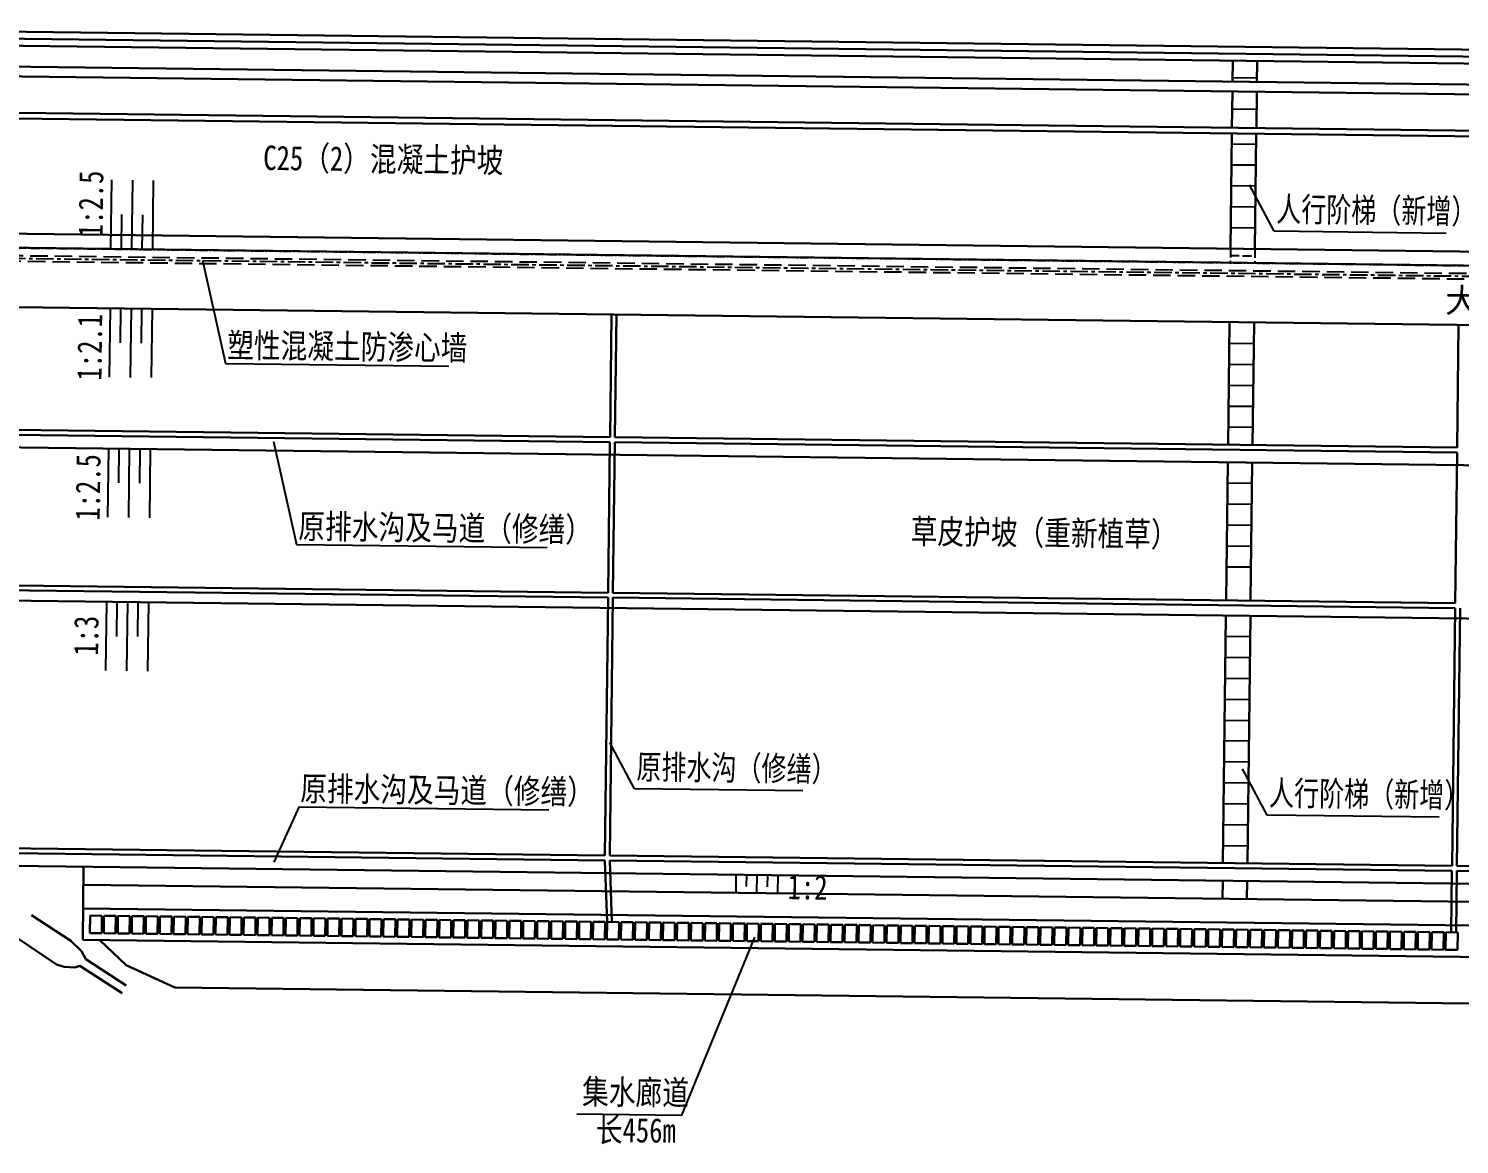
# Model space of a CAD drawing. Header units: millimetres. Extents: x 2456 to 5353, y 685 to 1986.
# Drawn here: x 4645.5 to 4850.2, y 906.5 to 1066.1 of the extents above; entities that cross this region are included whole.
import ezdxf

# ---------------------------------------------------------------- set-up
doc = ezdxf.new("R2010")
doc.units = ezdxf.units.MM
doc.linetypes.add('CENTER', pattern=[2, 1.25, -0.25, 0.25, -0.25])
doc.linetypes.add('DASH', pattern=[0.35, 0.25, -0.1])
doc.layers.add('0-剖面粗线TS', color=7, linetype='Continuous', lineweight=30)
doc.layers.add('0-平面结构线-TS', color=6, linetype='Continuous', lineweight=30)
doc.layers.add('5C 大坝标注', color=7, linetype='Continuous')
doc.styles.add('HT', font='', dxfattribs={"width": 0.8})
doc.styles.get('HT').set_extended_font_data('SimHei')

msp = doc.modelspace()

# ---------------------------------------------------------------- linework, layer by layer
at = {"layer": '0-剖面粗线TS', "color": 0, "linetype": 'DASH', "lineweight": -3, "ltscale": 10, "flags": 128}
for points in [[(4554.4381, 1033.919), (5220.5457, 1025.7349)], [(4554.7636, 1034.7151), (5220.5555, 1026.5349)]]:
    msp.add_lwpolyline(points, dxfattribs=at)
at = {"layer": '0-剖面粗线TS', "color": 0, "linetype": 'CENTER', "lineweight": -3, "ltscale": 2, "flags": 128}
msp.add_lwpolyline([(4554.6008, 1034.317), (5220.5506, 1026.1349)], dxfattribs=at)
at = {"layer": '0-剖面粗线TS', "color": 0, "linetype": 'CENTER', "lineweight": -3, "flags": 128}
msp.add_lwpolyline([(4563.9185, 1035.7027), (5218.8691, 1027.6557)], dxfattribs=at)
at = {"layer": '0-剖面粗线TS', "color": 0, "linetype": 'Continuous', "flags": 128}
for points in [[(4728.9239, 1025.1747), (4728.7083, 1007.628)], [(4729.6238, 1025.1661), (4729.4082, 1007.6194)], [(4850.1255, 1023.6856), (4849.91, 1006.1389)], [(4728.6997, 1006.9281), (4728.4349, 985.3797)], [(4729.3996, 1006.9195), (4729.1349, 985.3711)], [(4849.9014, 1005.439), (4849.6366, 983.8906)], [(4728.4263, 984.6798), (4727.973, 947.7826)], [(4729.1263, 984.6712), (4728.6729, 947.774)], [(4849.628, 983.1906), (4849.1747, 946.2934)], [(4850.3279, 983.182), (4849.8746, 946.2848)], [(4727.9644, 947.0826), (4728.3048, 938.2778)], [(4728.6643, 947.074), (4728.9663, 938.2696)], [(4849.1661, 945.5935), (4849.058, 936.7941)], [(4849.866, 945.5849), (4849.7579, 936.7855)], [(4645.957, 939.2581), (4651.5555, 935.5797), (4653.102, 934.1002), (4653.7225, 932.9674), (4659.4931, 929.1838)], [(4643.8139, 936.0274), (4649.5168, 932.1858), (4650.6123, 931.8577), (4652.1398, 931.7387), (4652.867, 931.9789), (4658.8929, 928.0682)]]:
    msp.add_lwpolyline(points, dxfattribs=at)
at = {"layer": '0-平面结构线-TS', "color": 0, "flags": 128}
for points in [[(4606.0814, 1065.0869), (5192.3687, 1057.8835)], [(4606.4354, 1066.0826), (5191.4241, 1058.8952)], [(4605.7274, 1064.0912), (5193.3132, 1056.8719)], [(4603.1851, 1061.1222), (5196.1468, 1053.8368)], [(4817.7709, 1058.4857), (4817.8077, 1061.4855)], [(4821.2706, 1058.4427), (4821.3075, 1061.4425)], [(4601.9987, 1059.7367), (5197.4691, 1052.4205)], [(4817.6898, 1051.8862), (4817.7537, 1057.0858)], [(4821.1895, 1051.8432), (4821.2534, 1057.0428)], [(4597.592, 1054.5904), (5202.3807, 1047.1597)], [(4596.9141, 1053.7987), (5203.1364, 1046.3504)], [(4817.4773, 1034.5875), (4817.68, 1051.0863)], [(4820.977, 1034.5445), (4821.1797, 1051.0433)], [(4556.2892, 1037.7966), (5221.6397, 1029.6218)], [(4564.2139, 1035.699), (5218.8691, 1027.6557)], [(4558.0564, 1027.2741), (5223.1986, 1019.1019)], [(4817.3483, 1024.0883), (4817.1327, 1006.5416)], [(4820.848, 1024.0453), (4820.6324, 1006.4986)], [(4581.3269, 1009.4388), (4728.7083, 1007.628)], [(4581.2774, 1008.7394), (4728.6997, 1006.9281)], [(4729.4082, 1007.6194), (4849.91, 1006.1389)], [(4582.1498, 1006.9285), (5193.3869, 999.4186)], [(4729.3996, 1006.9195), (4849.9014, 1005.439)], [(4817.102, 1004.0418), (4816.8593, 984.2933)], [(4820.6017, 1003.9988), (4820.3591, 984.2503)], [(4597.6256, 986.9869), (4728.4349, 985.3797)], [(4598.2008, 986.2798), (4728.4263, 984.6798)], [(4599.3605, 984.7654), (5165.0748, 977.8148)], [(4729.1263, 984.6712), (4849.628, 983.1906)], [(4729.1349, 985.3711), (4849.6366, 983.8906)], [(4816.8323, 982.0935), (4816.3974, 946.6961)], [(4820.332, 982.0505), (4819.8971, 946.6531)], [(4641.8985, 948.8401), (4727.973, 947.7826)], [(4643.0392, 948.126), (4727.9644, 947.0826)], [(4643.0888, 946.3253), (5120.7787, 940.4562)], [(4653.2675, 935.6994), (4653.3965, 946.1986)], [(4728.6643, 947.074), (4849.1661, 945.5935)], [(4728.6729, 947.774), (4849.1747, 946.2934)], [(4849.8746, 946.2848), (4969.6696, 944.813)], [(4816.3667, 944.1963), (4816.3347, 941.5965)], [(4819.8664, 944.1533), (4819.8345, 941.5535)], [(4849.866, 945.5849), (4969.661, 944.113)], [(4653.3645, 943.5988), (5121.9258, 937.8419)], [(4653.3227, 940.1991), (5109.2883, 934.5969)], [(4654.2797, 936.6871), (4654.3104, 939.1869)], [(4654.3104, 939.1869), (4656.0102, 939.166)], [(4655.9795, 936.6662), (4656.0102, 939.166)], [(4656.2795, 936.6625), (4656.3102, 939.1623)], [(4656.3102, 939.1623), (4658.0101, 939.1414)], [(4657.9794, 936.6416), (4658.0101, 939.1414)], [(4658.2794, 936.6379), (4658.3101, 939.1377)], [(4658.3101, 939.1377), (4660.0099, 939.1169)], [(4659.9792, 936.617), (4660.0099, 939.1169)], [(4660.2792, 936.6134), (4660.3099, 939.1132)], [(4660.3099, 939.1132), (4662.0098, 939.0923)], [(4661.9791, 936.5925), (4662.0098, 939.0923)], [(4662.2791, 936.5888), (4662.3098, 939.0886)], [(4662.3098, 939.0886), (4664.0096, 939.0677)], [(4663.9789, 936.5679), (4664.0096, 939.0677)], [(4664.2789, 936.5642), (4664.3096, 939.064)], [(4664.3096, 939.064), (4666.0095, 939.0431)], [(4665.9788, 936.5433), (4666.0095, 939.0431)], [(4666.2788, 936.5396), (4666.3095, 939.0395)], [(4666.3095, 939.0395), (4668.0093, 939.0186)], [(4667.9786, 936.5188), (4668.0093, 939.0186)], [(4668.2786, 936.5151), (4668.3093, 939.0149)], [(4668.3093, 939.0149), (4670.0092, 938.994)], [(4669.9785, 936.4942), (4670.0092, 938.994)], [(4670.2785, 936.4905), (4670.3092, 938.9903)], [(4670.3092, 938.9903), (4672.009, 938.9694)], [(4671.9783, 936.4696), (4672.009, 938.9694)], [(4672.2783, 936.4659), (4672.309, 938.9657)], [(4672.309, 938.9657), (4674.0089, 938.9449)], [(4673.9782, 936.4451), (4674.0089, 938.9449)], [(4674.2782, 936.4414), (4674.3089, 938.9412)], [(4674.3089, 938.9412), (4676.0087, 938.9203)], [(4675.978, 936.4205), (4676.0087, 938.9203)], [(4676.278, 936.4168), (4676.3087, 938.9166)], [(4676.3087, 938.9166), (4678.0086, 938.8957)], [(4677.9779, 936.3959), (4678.0086, 938.8957)], [(4678.2779, 936.3922), (4678.3086, 938.892)], [(4678.3086, 938.892), (4680.0084, 938.8711)], [(4679.9777, 936.3713), (4680.0084, 938.8711)], [(4680.2777, 936.3677), (4680.3084, 938.8675)], [(4680.3084, 938.8675), (4682.0083, 938.8466)], [(4681.9776, 936.3468), (4682.0083, 938.8466)], [(4682.2775, 936.3431), (4682.3083, 938.8429)], [(4682.3083, 938.8429), (4684.0081, 938.822)], [(4683.9774, 936.3222), (4684.0081, 938.822)], [(4684.2774, 936.3185), (4684.3081, 938.8183)], [(4684.3081, 938.8183), (4686.008, 938.7974)], [(4685.9773, 936.2976), (4686.008, 938.7974)], [(4686.2772, 936.2939), (4686.308, 938.7938)], [(4686.308, 938.7938), (4688.0078, 938.7729)], [(4687.9771, 936.2731), (4688.0078, 938.7729)], [(4688.2771, 936.2694), (4688.3078, 938.7692)], [(4688.3078, 938.7692), (4690.0077, 938.7483)], [(4689.977, 936.2485), (4690.0077, 938.7483)], [(4690.2769, 936.2448), (4690.3077, 938.7446)], [(4690.3077, 938.7446), (4692.0075, 938.7237)], [(4691.9768, 936.2239), (4692.0075, 938.7237)], [(4692.2768, 936.2202), (4692.3075, 938.72)], [(4692.3075, 938.72), (4694.0074, 938.6992)], [(4693.9767, 936.1993), (4694.0074, 938.6992)], [(4694.2766, 936.1957), (4694.3074, 938.6955)], [(4694.3074, 938.6955), (4696.0072, 938.6746)], [(4695.9765, 936.1748), (4696.0072, 938.6746)], [(4696.2765, 936.1711), (4696.3072, 938.6709)], [(4696.3072, 938.6709), (4698.0071, 938.65)], [(4697.9764, 936.1502), (4698.0071, 938.65)], [(4698.2763, 936.1465), (4698.3071, 938.6463)], [(4698.3071, 938.6463), (4700.0069, 938.6254)], [(4699.9762, 936.1256), (4700.0069, 938.6254)], [(4700.2762, 936.1219), (4700.3069, 938.6218)], [(4700.3069, 938.6218), (4702.0068, 938.6009)], [(4701.9761, 936.1011), (4702.0068, 938.6009)], [(4702.276, 936.0974), (4702.3068, 938.5972)], [(4702.3068, 938.5972), (4704.0066, 938.5763)], [(4703.9759, 936.0765), (4704.0066, 938.5763)], [(4704.2759, 936.0728), (4704.3066, 938.5726)], [(4704.3066, 938.5726), (4706.0065, 938.5517)], [(4705.9758, 936.0519), (4706.0065, 938.5517)], [(4706.2757, 936.0482), (4706.3065, 938.548)], [(4706.3065, 938.548), (4708.0063, 938.5272)], [(4707.9756, 936.0273), (4708.0063, 938.5272)], [(4708.2756, 936.0237), (4708.3063, 938.5235)], [(4708.3063, 938.5235), (4710.0062, 938.5026)], [(4709.9755, 936.0028), (4710.0062, 938.5026)], [(4710.2754, 935.9991), (4710.3061, 938.4989)], [(4710.3061, 938.4989), (4712.006, 938.478)], [(4711.9753, 935.9782), (4712.006, 938.478)], [(4712.2753, 935.9745), (4712.306, 938.4743)], [(4712.306, 938.4743), (4714.0059, 938.4534)], [(4713.9752, 935.9536), (4714.0059, 938.4534)], [(4714.2751, 935.9499), (4714.3058, 938.4498)], [(4714.3058, 938.4498), (4716.0057, 938.4289)], [(4715.975, 935.9291), (4716.0057, 938.4289)], [(4716.275, 935.9254), (4716.3057, 938.4252)], [(4716.3057, 938.4252), (4718.0056, 938.4043)], [(4717.9749, 935.9045), (4718.0056, 938.4043)], [(4718.2748, 935.9008), (4718.3055, 938.4006)], [(4718.3055, 938.4006), (4720.0054, 938.3797)], [(4719.9747, 935.8799), (4720.0054, 938.3797)], [(4720.2747, 935.8762), (4720.3054, 938.376)], [(4720.3054, 938.376), (4722.0053, 938.3552)], [(4721.9746, 935.8553), (4722.0053, 938.3552)], [(4722.2745, 935.8517), (4722.3052, 938.3515)], [(4722.3052, 938.3515), (4724.0051, 938.3306)], [(4723.9744, 935.8308), (4724.0051, 938.3306)], [(4724.2744, 935.8271), (4724.3051, 938.3269)], [(4724.3051, 938.3269), (4726.005, 938.306)], [(4725.9743, 935.8062), (4726.005, 938.306)], [(4726.2742, 935.8025), (4726.3049, 938.3023)], [(4726.3049, 938.3023), (4728.0048, 938.2814)], [(4727.9741, 935.7816), (4728.0048, 938.2814)], [(4728.2741, 935.7779), (4728.3048, 938.2778)], [(4728.3048, 938.2778), (4730.0047, 938.2569)], [(4729.9739, 935.7571), (4730.0047, 938.2569)], [(4730.2739, 935.7534), (4730.3046, 938.2532)], [(4730.3046, 938.2532), (4732.0045, 938.2323)], [(4731.9738, 935.7325), (4732.0045, 938.2323)], [(4732.2738, 935.7288), (4732.3045, 938.2286)], [(4732.3045, 938.2286), (4734.0044, 938.2077)], [(4733.9736, 935.7079), (4734.0044, 938.2077)], [(4734.2736, 935.7042), (4734.3043, 938.204)], [(4734.3043, 938.204), (4736.0042, 938.1832)], [(4735.9735, 935.6834), (4736.0042, 938.1832)], [(4736.2735, 935.6797), (4736.3042, 938.1795)], [(4736.3042, 938.1795), (4738.0041, 938.1586)], [(4737.9733, 935.6588), (4738.0041, 938.1586)], [(4738.2733, 935.6551), (4738.304, 938.1549)], [(4738.304, 938.1549), (4740.0039, 938.134)], [(4739.9732, 935.6342), (4740.0039, 938.134)], [(4740.2732, 935.6305), (4740.3039, 938.1303)], [(4740.3039, 938.1303), (4742.0038, 938.1094)], [(4741.973, 935.6096), (4742.0038, 938.1094)], [(4742.273, 935.606), (4742.3037, 938.1058)], [(4742.3037, 938.1058), (4744.0036, 938.0849)], [(4743.9729, 935.5851), (4744.0036, 938.0849)], [(4744.2729, 935.5814), (4744.3036, 938.0812)], [(4744.3036, 938.0812), (4746.0035, 938.0603)], [(4745.9727, 935.5605), (4746.0035, 938.0603)], [(4746.2727, 935.5568), (4746.3034, 938.0566)], [(4746.3034, 938.0566), (4748.0033, 938.0357)], [(4747.9726, 935.5359), (4748.0033, 938.0357)], [(4748.2726, 935.5322), (4748.3033, 938.0321)], [(4748.3033, 938.0321), (4750.0032, 938.0112)], [(4749.9724, 935.5114), (4750.0032, 938.0112)], [(4750.2724, 935.5077), (4750.3031, 938.0075)], [(4750.3031, 938.0075), (4752.003, 937.9866)], [(4751.9723, 935.4868), (4752.003, 937.9866)], [(4752.2723, 935.4831), (4752.303, 937.9829)], [(4752.303, 937.9829), (4754.0029, 937.962)], [(4753.9721, 935.4622), (4754.0029, 937.962)], [(4754.2721, 935.4585), (4754.3028, 937.9583)], [(4754.3028, 937.9583), (4756.0027, 937.9375)], [(4755.972, 935.4376), (4756.0027, 937.9375)], [(4756.272, 935.434), (4756.3027, 937.9338)], [(4756.3027, 937.9338), (4758.0026, 937.9129)], [(4757.9718, 935.4131), (4758.0026, 937.9129)], [(4758.2718, 935.4094), (4758.3025, 937.9092)], [(4758.3025, 937.9092), (4760.0024, 937.8883)], [(4759.9717, 935.3885), (4760.0024, 937.8883)], [(4760.2717, 935.3848), (4760.3024, 937.8846)], [(4760.3024, 937.8846), (4762.0022, 937.8637)], [(4761.9715, 935.3639), (4762.0022, 937.8637)], [(4762.2715, 935.3602), (4762.3022, 937.8601)], [(4762.3022, 937.8601), (4764.0021, 937.8392)], [(4763.9714, 935.3394), (4764.0021, 937.8392)], [(4764.2714, 935.3357), (4764.3021, 937.8355)], [(4764.3021, 937.8355), (4766.0019, 937.8146)], [(4765.9712, 935.3148), (4766.0019, 937.8146)], [(4766.2712, 935.3111), (4766.3019, 937.8109)], [(4766.3019, 937.8109), (4768.0018, 937.79)], [(4767.9711, 935.2902), (4768.0018, 937.79)], [(4768.2711, 935.2865), (4768.3018, 937.7863)], [(4768.3018, 937.7863), (4770.0016, 937.7655)], [(4769.9709, 935.2656), (4770.0016, 937.7655)], [(4770.2709, 935.262), (4770.3016, 937.7618)], [(4770.3016, 937.7618), (4772.0015, 937.7409)], [(4771.9708, 935.2411), (4772.0015, 937.7409)], [(4772.2708, 935.2374), (4772.3015, 937.7372)], [(4772.3015, 937.7372), (4774.0013, 937.7163)], [(4773.9706, 935.2165), (4774.0013, 937.7163)], [(4774.2706, 935.2128), (4774.3013, 937.7126)], [(4774.3013, 937.7126), (4776.0012, 937.6917)], [(4775.9705, 935.1919), (4776.0012, 937.6917)], [(4776.2705, 935.1882), (4776.3012, 937.6881)], [(4776.3012, 937.6881), (4778.001, 937.6672)], [(4777.9703, 935.1674), (4778.001, 937.6672)], [(4778.2703, 935.1637), (4778.301, 937.6635)], [(4778.301, 937.6635), (4780.0009, 937.6426)], [(4779.9702, 935.1428), (4780.0009, 937.6426)], [(4780.2702, 935.1391), (4780.3009, 937.6389)], [(4780.3009, 937.6389), (4782.0007, 937.618)], [(4781.97, 935.1182), (4782.0007, 937.618)], [(4782.27, 935.1145), (4782.3007, 937.6143)], [(4782.3007, 937.6143), (4784.0006, 937.5935)], [(4783.9699, 935.0936), (4784.0006, 937.5935)], [(4784.2699, 935.09), (4784.3006, 937.5898)], [(4784.3006, 937.5898), (4786.0004, 937.5689)], [(4785.9697, 935.0691), (4786.0004, 937.5689)], [(4786.2697, 935.0654), (4786.3004, 937.5652)], [(4786.3004, 937.5652), (4788.0003, 937.5443)], [(4787.9696, 935.0445), (4788.0003, 937.5443)], [(4653.2675, 935.6994), (5109.233, 930.0973)], [(4654.2797, 936.6871), (4655.9795, 936.6662)], [(4655.7293, 935.6692), (4659.4984, 932.1127), (4666.4331, 928.8872)], [(4656.2795, 936.6625), (4657.9794, 936.6416)], [(4658.2794, 936.6379), (4659.9792, 936.617)], [(4660.2792, 936.6134), (4661.9791, 936.5925)], [(4662.2791, 936.5888), (4663.9789, 936.5679)], [(4664.2789, 936.5642), (4665.9788, 936.5433)], [(4666.2788, 936.5396), (4667.9786, 936.5188)], [(4668.2786, 936.5151), (4669.9785, 936.4942)], [(4670.2785, 936.4905), (4671.9783, 936.4696)], [(4672.2783, 936.4659), (4673.9782, 936.4451)], [(4674.2782, 936.4414), (4675.978, 936.4205)], [(4676.278, 936.4168), (4677.9779, 936.3959)], [(4678.2779, 936.3922), (4679.9777, 936.3713)], [(4680.2777, 936.3677), (4681.9776, 936.3468)], [(4682.2775, 936.3431), (4683.9774, 936.3222)], [(4684.2774, 936.3185), (4685.9773, 936.2976)], [(4686.2772, 936.2939), (4687.9771, 936.2731)], [(4688.2771, 936.2694), (4689.977, 936.2485)], [(4690.2769, 936.2448), (4691.9768, 936.2239)], [(4692.2768, 936.2202), (4693.9767, 936.1993)], [(4694.2766, 936.1957), (4695.9765, 936.1748)], [(4696.2765, 936.1711), (4697.9764, 936.1502)], [(4698.2763, 936.1465), (4699.9762, 936.1256)], [(4700.2762, 936.1219), (4701.9761, 936.1011)], [(4702.276, 936.0974), (4703.9759, 936.0765)], [(4704.2759, 936.0728), (4705.9758, 936.0519)], [(4706.2757, 936.0482), (4707.9756, 936.0273)], [(4708.2756, 936.0237), (4709.9755, 936.0028)], [(4710.2754, 935.9991), (4711.9753, 935.9782)], [(4712.2753, 935.9745), (4713.9752, 935.9536)], [(4714.2751, 935.9499), (4715.975, 935.9291)], [(4716.275, 935.9254), (4717.9749, 935.9045)], [(4718.2748, 935.9008), (4719.9747, 935.8799)], [(4720.2747, 935.8762), (4721.9746, 935.8553)], [(4722.2745, 935.8517), (4723.9744, 935.8308)], [(4724.2744, 935.8271), (4725.9743, 935.8062)], [(4726.2742, 935.8025), (4727.9741, 935.7816)], [(4728.2741, 935.7779), (4729.9739, 935.7571)], [(4730.2739, 935.7534), (4731.9738, 935.7325)], [(4732.2738, 935.7288), (4733.9736, 935.7079)], [(4734.2736, 935.7042), (4735.9735, 935.6834)], [(4736.2735, 935.6797), (4737.9733, 935.6588)], [(4738.2733, 935.6551), (4739.9732, 935.6342)], [(4740.2732, 935.6305), (4741.973, 935.6096)], [(4742.273, 935.606), (4743.9729, 935.5851)], [(4744.2729, 935.5814), (4745.9727, 935.5605)], [(4746.2727, 935.5568), (4747.9726, 935.5359)], [(4748.2726, 935.5322), (4749.9724, 935.5114)], [(4750.2724, 935.5077), (4751.9723, 935.4868)], [(4788.2695, 935.0408), (4788.3003, 937.5406)], [(4788.3003, 937.5406), (4790.0001, 937.5197)], [(4789.9694, 935.0199), (4790.0001, 937.5197)], [(4790.2694, 935.0162), (4790.3001, 937.5161)], [(4790.3001, 937.5161), (4792, 937.4952)], [(4791.9693, 934.9954), (4792, 937.4952)], [(4792.2692, 934.9917), (4792.3, 937.4915)], [(4792.3, 937.4915), (4793.9998, 937.4706)], [(4793.9691, 934.9708), (4793.9998, 937.4706)], [(4794.2691, 934.9671), (4794.2998, 937.4669)], [(4794.2998, 937.4669), (4795.9997, 937.446)], [(4795.969, 934.9462), (4795.9997, 937.446)], [(4796.2689, 934.9425), (4796.2997, 937.4423)], [(4796.2997, 937.4423), (4797.9995, 937.4215)], [(4797.9688, 934.9217), (4797.9995, 937.4215)], [(4798.2688, 934.918), (4798.2995, 937.4178)], [(4798.2995, 937.4178), (4799.9994, 937.3969)], [(4799.9687, 934.8971), (4799.9994, 937.3969)], [(4800.2686, 934.8934), (4800.2994, 937.3932)], [(4800.2994, 937.3932), (4801.9992, 937.3723)], [(4801.9685, 934.8725), (4801.9992, 937.3723)], [(4802.2685, 934.8688), (4802.2992, 937.3686)], [(4802.2992, 937.3686), (4803.9991, 937.3478)], [(4803.9684, 934.8479), (4803.9991, 937.3478)], [(4804.2683, 934.8443), (4804.2991, 937.3441)], [(4804.2991, 937.3441), (4805.9989, 937.3232)], [(4805.9682, 934.8234), (4805.9989, 937.3232)], [(4806.2682, 934.8197), (4806.2989, 937.3195)], [(4806.2989, 937.3195), (4807.9988, 937.2986)], [(4807.9681, 934.7988), (4807.9988, 937.2986)], [(4808.268, 934.7951), (4808.2988, 937.2949)], [(4808.2988, 937.2949), (4809.9986, 937.274)], [(4809.9679, 934.7742), (4809.9986, 937.274)], [(4810.2679, 934.7705), (4810.2986, 937.2704)], [(4810.2986, 937.2704), (4811.9985, 937.2495)], [(4811.9678, 934.7497), (4811.9985, 937.2495)], [(4812.2677, 934.746), (4812.2985, 937.2458)], [(4812.2985, 937.2458), (4813.9983, 937.2249)], [(4813.9676, 934.7251), (4813.9983, 937.2249)], [(4814.2676, 934.7214), (4814.2983, 937.2212)], [(4814.2983, 937.2212), (4815.9982, 937.2003)], [(4815.9675, 934.7005), (4815.9982, 937.2003)], [(4816.2674, 934.6968), (4816.2982, 937.1966)], [(4816.2982, 937.1966), (4817.998, 937.1758)], [(4817.9673, 934.6759), (4817.998, 937.1758)], [(4818.2673, 934.6723), (4818.298, 937.1721)], [(4818.298, 937.1721), (4819.9979, 937.1512)], [(4819.9672, 934.6514), (4819.9979, 937.1512)], [(4820.2671, 934.6477), (4820.2978, 937.1475)], [(4820.2978, 937.1475), (4821.9977, 937.1266)], [(4821.967, 934.6268), (4821.9977, 937.1266)], [(4822.267, 934.6231), (4822.2977, 937.1229)], [(4822.2977, 937.1229), (4823.9976, 937.102)], [(4823.9669, 934.6022), (4823.9976, 937.102)], [(4824.2668, 934.5985), (4824.2975, 937.0984)], [(4824.2975, 937.0984), (4825.9974, 937.0775)], [(4825.9667, 934.5777), (4825.9974, 937.0775)], [(4826.2667, 934.574), (4826.2974, 937.0738)], [(4826.2974, 937.0738), (4827.9973, 937.0529)], [(4827.9666, 934.5531), (4827.9973, 937.0529)], [(4828.2665, 934.5494), (4828.2972, 937.0492)], [(4828.2972, 937.0492), (4829.9971, 937.0283)], [(4829.9664, 934.5285), (4829.9971, 937.0283)], [(4830.2664, 934.5248), (4830.2971, 937.0246)], [(4830.2971, 937.0246), (4831.997, 937.0038)], [(4831.9663, 934.5039), (4831.997, 937.0038)], [(4832.2662, 934.5003), (4832.2969, 937.0001)], [(4832.2969, 937.0001), (4833.9968, 936.9792)], [(4833.9661, 934.4794), (4833.9968, 936.9792)], [(4834.2661, 934.4757), (4834.2968, 936.9755)], [(4834.2968, 936.9755), (4835.9967, 936.9546)], [(4835.9659, 934.4548), (4835.9967, 936.9546)], [(4836.2659, 934.4511), (4836.2966, 936.9509)], [(4836.2966, 936.9509), (4837.9965, 936.93)], [(4837.9658, 934.4302), (4837.9965, 936.93)], [(4838.2658, 934.4265), (4838.2965, 936.9264)], [(4838.2965, 936.9264), (4839.9964, 936.9055)], [(4839.9656, 934.4057), (4839.9964, 936.9055)], [(4840.2656, 934.402), (4840.2963, 936.9018)], [(4840.2963, 936.9018), (4841.9962, 936.8809)], [(4841.9655, 934.3811), (4841.9962, 936.8809)], [(4842.2655, 934.3774), (4842.2962, 936.8772)], [(4842.2962, 936.8772), (4843.9961, 936.8563)], [(4843.9653, 934.3565), (4843.9961, 936.8563)], [(4844.2653, 934.3528), (4844.296, 936.8526)], [(4844.296, 936.8526), (4845.9959, 936.8318)], [(4845.9652, 934.3319), (4845.9959, 936.8318)], [(4846.2652, 934.3283), (4846.2959, 936.8281)], [(4846.2959, 936.8281), (4847.9958, 936.8072)], [(4847.965, 934.3074), (4847.9958, 936.8072)], [(4848.265, 934.3037), (4848.2957, 936.8035)], [(4848.2957, 936.8035), (4849.9956, 936.7826)], [(4849.9649, 934.2828), (4849.9956, 936.7826)], [(4752.2723, 935.4831), (4753.9721, 935.4622)], [(4754.2721, 935.4585), (4755.972, 935.4376)], [(4756.272, 935.434), (4757.9718, 935.4131)], [(4758.2718, 935.4094), (4759.9717, 935.3885)], [(4760.2717, 935.3848), (4761.9715, 935.3639)], [(4762.2715, 935.3602), (4763.9714, 935.3394)], [(4764.2714, 935.3357), (4765.9712, 935.3148)], [(4766.2712, 935.3111), (4767.9711, 935.2902)], [(4768.2711, 935.2865), (4769.9709, 935.2656)], [(4770.2709, 935.262), (4771.9708, 935.2411)], [(4772.2708, 935.2374), (4773.9706, 935.2165)], [(4774.2706, 935.2128), (4775.9705, 935.1919)], [(4776.2705, 935.1882), (4777.9703, 935.1674)], [(4778.2703, 935.1637), (4779.9702, 935.1428)], [(4780.2702, 935.1391), (4781.97, 935.1182)], [(4782.27, 935.1145), (4783.9699, 935.0936)], [(4784.2699, 935.09), (4785.9697, 935.0691)], [(4786.2697, 935.0654), (4787.9696, 935.0445)], [(4788.2695, 935.0408), (4789.9694, 935.0199)], [(4790.2694, 935.0162), (4791.9693, 934.9954)], [(4792.2692, 934.9917), (4793.9691, 934.9708)], [(4794.2691, 934.9671), (4795.969, 934.9462)], [(4796.2689, 934.9425), (4797.9688, 934.9217)], [(4798.2688, 934.918), (4799.9687, 934.8971)], [(4800.2686, 934.8934), (4801.9685, 934.8725)], [(4802.2685, 934.8688), (4803.9684, 934.8479)], [(4804.2683, 934.8443), (4805.9682, 934.8234)], [(4806.2682, 934.8197), (4807.9681, 934.7988)], [(4808.268, 934.7951), (4809.9679, 934.7742)], [(4810.2679, 934.7705), (4811.9678, 934.7497)], [(4812.2677, 934.746), (4813.9676, 934.7251)], [(4814.2676, 934.7214), (4815.9675, 934.7005)], [(4816.2674, 934.6968), (4817.9673, 934.6759)], [(4818.2673, 934.6723), (4819.9672, 934.6514)], [(4820.2671, 934.6477), (4821.967, 934.6268)], [(4822.267, 934.6231), (4823.9669, 934.6022)], [(4824.2668, 934.5985), (4825.9667, 934.5777)], [(4826.2667, 934.574), (4827.9666, 934.5531)], [(4828.2665, 934.5494), (4829.9664, 934.5285)], [(4830.2664, 934.5248), (4831.9663, 934.5039)], [(4832.2662, 934.5003), (4833.9661, 934.4794)], [(4834.2661, 934.4757), (4835.9659, 934.4548)], [(4836.2659, 934.4511), (4837.9658, 934.4302)], [(4838.2658, 934.4265), (4839.9656, 934.4057)], [(4840.2656, 934.402), (4841.9655, 934.3811)], [(4842.2655, 934.3774), (4843.9653, 934.3565)], [(4844.2653, 934.3528), (4845.9652, 934.3319)], [(4846.2652, 934.3283), (4847.965, 934.3074)], [(4848.265, 934.3037), (4849.9649, 934.2828)], [(4666.4331, 928.8872), (5102.4516, 923.5301)]]:
    msp.add_lwpolyline(points, dxfattribs=at)
at = {"layer": '0-平面结构线-TS', "color": 0, "lineweight": -3, "flags": 128}
for points in [[(4817.776, 1059.0857), (4821.2757, 1059.0427)], [(4817.7215, 1054.616), (4821.2212, 1054.573)], [(4817.6619, 1049.6164), (4821.1616, 1049.5734)], [(4817.6264, 1046.6166), (4821.1262, 1046.5736)], [(4817.5882, 1043.6168), (4821.0879, 1043.5738)], [(4817.5527, 1040.617), (4821.0525, 1040.574)], [(4817.5122, 1037.6173), (4821.0119, 1037.5743)], [(4817.3119, 1021.0885), (4820.8116, 1021.0455)], [(4817.2764, 1018.0887), (4820.7761, 1018.0457)], [(4817.2409, 1015.0889), (4820.7406, 1015.0459)], [(4817.2021, 1012.0892), (4820.7018, 1012.0462)], [(4817.1666, 1009.0894), (4820.6663, 1009.0464)], [(4817.0663, 1001.1017), (4820.566, 1001.0587)], [(4817.0308, 998.1019), (4820.5306, 998.0589)], [(4816.9953, 995.1021), (4820.4951, 995.0591)], [(4816.9565, 992.1024), (4820.4562, 992.0594)], [(4816.921, 989.1026), (4820.4208, 989.0596)], [(4816.7966, 979.1534), (4820.2964, 979.1104)], [(4816.7612, 976.1536), (4820.2609, 976.1106)], [(4816.7257, 973.1538), (4820.2254, 973.1108)], [(4816.6868, 970.154), (4820.1866, 970.111)], [(4816.6514, 967.1542), (4820.1511, 967.1112)], [(4816.6126, 964.2142), (4820.1124, 964.1712)], [(4816.5767, 961.2144), (4820.0764, 961.1714)], [(4816.5412, 958.2146), (4820.0409, 958.1716)], [(4816.5019, 955.2148), (4820.0017, 955.1718)], [(4816.4669, 952.215), (4819.9666, 952.172)], [(4816.4314, 949.2152), (4819.9312, 949.1722)]]:
    msp.add_lwpolyline(points, dxfattribs=at)
at = {"layer": '0-平面结构线-TS', "color": 0, "linetype": 'DASH', "lineweight": -3, "ltscale": 5, "flags": 128}
for points in [[(4817.4773, 1034.5875), (4817.4527, 1032.5877)], [(4820.977, 1034.5445), (4820.9524, 1032.5447)], [(4817.4649, 1033.6176), (4820.9646, 1033.5746)]]:
    msp.add_lwpolyline(points, dxfattribs=at)
at = {"layer": '5C 大坝标注', "color": 0}
for p, q in [((4657.3691, 1044.4329), (4657.2483, 1034.6048)), ((4660.3688, 1044.396), (4660.2481, 1034.5679)), ((4663.3686, 1044.3592), (4663.2479, 1034.5311)), ((4658.8086, 1039.5004), (4658.7482, 1034.5864)), ((4661.8084, 1039.4636), (4661.748, 1034.5495)), ((4657.1089, 1016.2275), (4657.2297, 1026.0556)), ((4658.6692, 1021.1231), (4658.7295, 1026.0371)), ((4660.1087, 1016.1906), (4660.2294, 1026.0187)), ((4661.6689, 1021.0862), (4661.7293, 1026.0003)), ((4663.1085, 1016.1538), (4663.2292, 1025.9819)), ((4656.8626, 996.181), (4656.9834, 1006.0091)), ((4658.4229, 1001.0766), (4658.4832, 1005.9907)), ((4659.8624, 996.1441), (4659.9831, 1005.9722)), ((4661.4226, 1001.0398), (4661.483, 1005.9538)), ((4662.8622, 996.1073), (4662.9829, 1005.9354)), ((4656.5929, 974.2326), (4656.7137, 984.0607)), ((4658.1532, 979.1283), (4658.2136, 984.0423)), ((4659.5927, 974.1958), (4659.7135, 984.0239)), ((4661.153, 979.0914), (4661.2133, 984.0055)), ((4662.5925, 974.1589), (4662.7132, 983.987)), ((4746.7366, 942.4516), (4746.7686, 945.0514)), ((4748.2478, 943.3545), (4748.2684, 945.033)), ((4749.7364, 942.4148), (4749.7683, 945.0146)), ((4751.2476, 943.3176), (4751.2682, 944.9962)), ((4752.7362, 942.3779), (4752.7681, 944.9777))]:
    msp.add_line(p, q, dxfattribs=at)
at = {"layer": '5C 大坝标注', "color": 0, "linetype": 'Continuous', "flags": 128}
for points in [[(4823.7509, 1037.0956), (4820.2152, 1043.7156)], [(4848.3626, 1036.7932), (4823.7509, 1037.0956)], [(4732.2081, 957.3114), (4728.6724, 963.9314)], [(4822.7246, 953.5622), (4819.1889, 960.1822)], [(4756.3005, 957.0154), (4732.2081, 957.3114)], [(4847.3363, 953.2598), (4822.7246, 953.5622)]]:
    msp.add_lwpolyline(points, dxfattribs=at)
at = {"layer": '5C 大坝标注', "color": 0, "flags": 128}
for points, elevation in [([(4705.6616, 1017.7489), (4673.7413, 1018.141), (4670.4416, 1032.8938)], -105.124), ([(4719.6957, 991.7941), (4683.9247, 992.2336), (4680.625, 1006.9864)], 105.124), ([(4719.9646, 954.2698), (4684.1936, 954.7093), (4680.616, 946.8463)], 97.195)]:
    msp.add_lwpolyline(points, dxfattribs=dict(at, elevation=elevation))
msp.add_lwpolyline([(4723.9619, 910.8016), (4738.9779, 910.6171), (4749.4183, 936.1148)], dxfattribs=at)

# ---------------------------------------------------------------- texts
at = {"layer": '5C 大坝标注', "color": 0, "style": 'HT'}
for s, rotation, width, p in [('C25（2）混凝土护坡', 359.296076, 0.8, (4679.0829, 1045.8696)), ('1:2.5', 89.296076, 0.8, (4656.1104, 1036.2266)), ('人行阶梯（新增）', 359.296076, 0.75, (4824.0096, 1038.5183)), ('1:2.1', 89.296076, 0.8, (4655.9447, 1015.7123)), ('塑性混凝土防渗心墙', 359.296076, 0.8, (4673.9211, 1019.0658, -337.59)), ('1:2.5', 89.296076, 0.8, (4655.6984, 995.6658)), ('原排水沟及马道（修缮）', 359.296076, 0.8, (4684.1045, 993.1584, -127.342)), ('草皮护坡（重新植草）', 359.296076, 0.8, (4771.7181, 992.4291, 105.124)), ('1:3', 89.296076, 0.8, (4655.4646, 976.3509)), ('原排水沟（修缮）', 359.296076, 0.75, (4732.4668, 958.7341)), ('原排水沟及马道（修缮）', 359.296076, 0.8, (4684.3734, 955.6341, -135.271)), ('人行阶梯（新增）', 359.296076, 0.75, (4822.9833, 954.9849)), ('1:2', 358.922855, 0.8, (4754.0947, 941.5478)), ('集水廊道', 359.296076, 0.8, (4724.7049, 912.2626, -232.466)), ('长456m', 359.296076, 0.8, (4726.6743, 906.8155, -232.466))]:
    msp.add_text(s, height=3.5, rotation=rotation, dxfattribs=dict(at, width=width)).set_placement(p)
msp.add_text('大 坝', height=3.5, rotation=359.296076, dxfattribs=at).set_placement((4848.1732, 1025.4896, -347.591))

doc.saveas('drawing.dxf')
